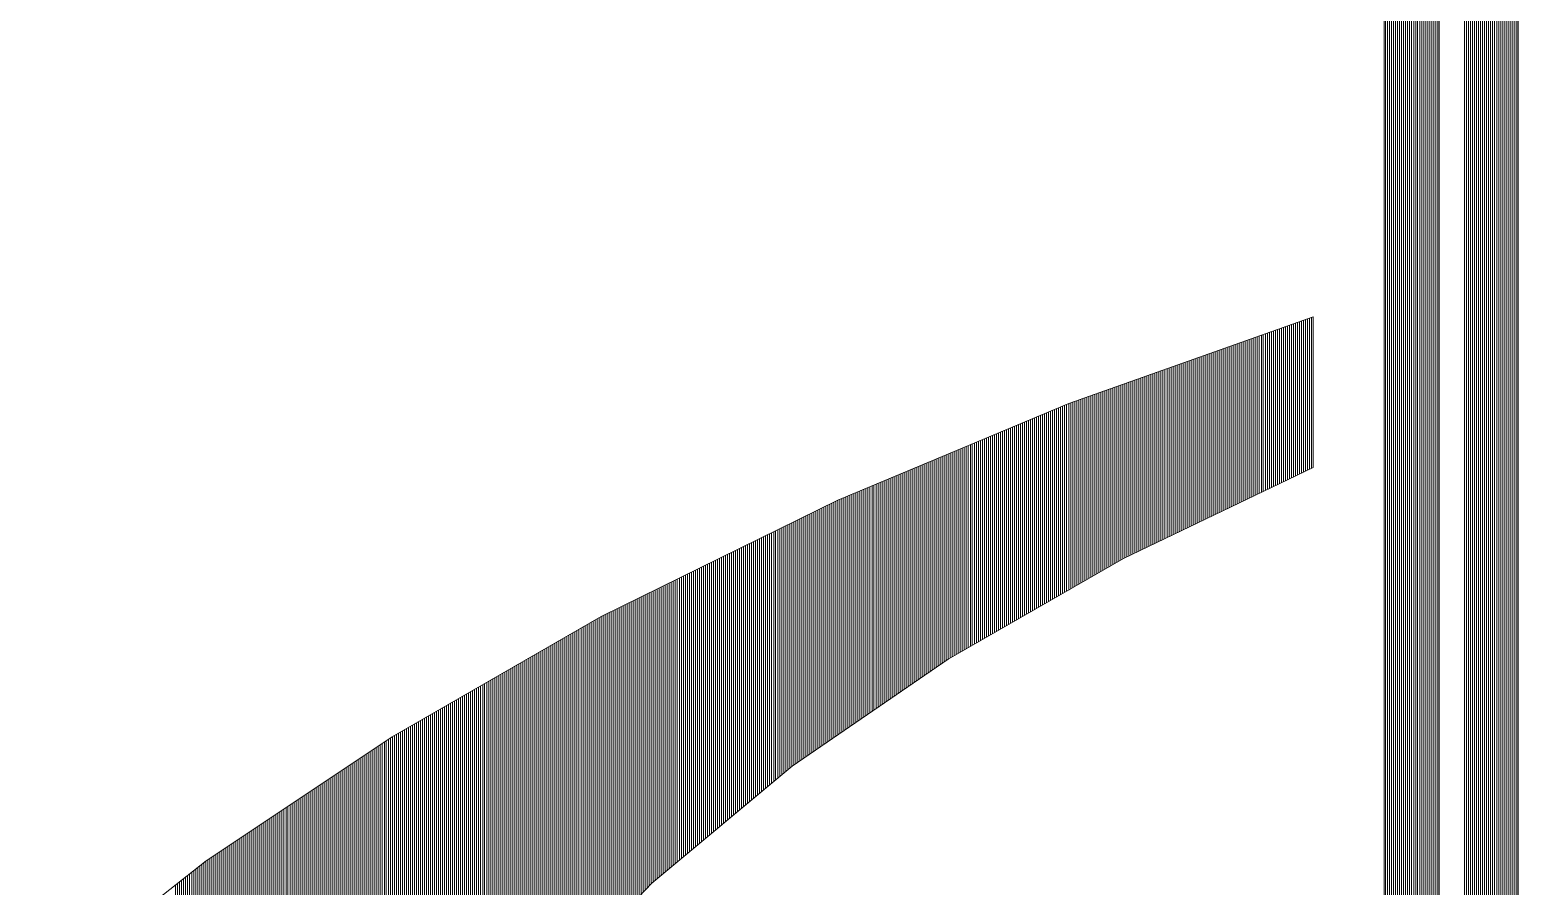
# Model space of a CAD drawing. Header units: millimetres. Extents: x 2 to 845, y 5 to 599.
# Drawn here: x 722.442 to 726.333, y 74.498 to 76.736 of the extents above; entities that cross this region are included whole.
import ezdxf

# ---------------------------------------------------------------- set-up
doc = ezdxf.new("R2010")
doc.units = ezdxf.units.MM
doc.linetypes.add('XKITLINE00', pattern=[0])
doc.layers.add('Outro tipo de objeto', color=7, linetype='Continuous', lineweight=0)

msp = doc.modelspace()

# ---------------------------------------------------------------- linework, layer by layer
at = {"layer": 'Outro tipo de objeto', "color": 5, "linetype": 'XKITLINE00', "lineweight": 0}
for p, q in [((726.2768, 70.2132), (726.2768, 82.7755)), ((726.282, 70.2141), (726.282, 82.7785)), ((726.2873, 70.215), (726.2873, 82.7816)), ((726.2925, 70.2159), (726.2925, 82.7846)), ((726.2978, 70.2168), (726.2978, 82.7877)), ((726.303, 70.2177), (726.303, 82.7907)), ((726.3083, 70.2186), (726.3083, 82.7937)), ((726.3135, 70.2195), (726.3135, 82.7968)), ((726.3188, 70.2204), (726.3188, 82.7998)), ((726.324, 70.2214), (726.324, 82.8028)), ((726.3293, 70.2223), (726.3293, 82.8059)), ((726.3331, 82.8081), (726.3331, 70.223)), ((726.2086, 70.2019), (726.2086, 82.736)), ((726.2138, 70.2027), (726.2138, 82.7391)), ((726.2191, 70.2036), (726.2191, 82.7421)), ((726.2243, 70.2044), (726.2243, 82.7451)), ((726.2296, 70.2053), (726.2296, 82.7482)), ((726.2348, 70.2062), (726.2348, 82.7512)), ((726.2401, 70.2071), (726.2401, 82.7543)), ((726.2453, 70.2079), (726.2453, 82.7573)), ((726.2506, 70.2088), (726.2506, 82.7603)), ((726.2558, 70.2097), (726.2558, 82.7634)), ((726.261, 70.2106), (726.261, 82.7664)), ((726.2663, 70.2115), (726.2663, 82.7694)), ((726.2715, 70.2124), (726.2715, 82.7725)), ((726.1928, 82.7269), (726.1928, 70.1993)), ((726.1981, 70.2001), (726.1981, 82.73)), ((726.2033, 70.201), (726.2033, 82.733)), ((726.0755, 70.1808), (726.0755, 82.659)), ((726.0807, 70.1816), (726.0807, 82.6621)), ((726.086, 70.1824), (726.086, 82.6651)), ((726.0912, 70.1832), (726.0912, 82.6681)), ((726.0965, 70.184), (726.0965, 82.6712)), ((726.1017, 70.1848), (726.1017, 82.6742)), ((726.107, 70.1856), (726.107, 82.6772)), ((726.1122, 70.1865), (726.1122, 82.6803)), ((726.1175, 70.1873), (726.1175, 82.6833)), ((726.1227, 70.1881), (726.1227, 82.6863)), ((726.1266, 82.6886), (726.1266, 70.1887)), ((726.0073, 70.1706), (726.0073, 82.6196)), ((726.0125, 70.1714), (726.0125, 82.6226)), ((726.0178, 70.1722), (726.0178, 82.6256)), ((726.023, 70.1729), (726.023, 82.6287)), ((726.0283, 70.1737), (726.0283, 82.6317)), ((726.0335, 70.1745), (726.0335, 82.6347)), ((726.0388, 70.1753), (726.0388, 82.6378)), ((726.044, 70.1761), (726.044, 82.6408)), ((726.0493, 70.1768), (726.0493, 82.6438)), ((726.0545, 70.1776), (726.0545, 82.6469)), ((726.0598, 70.1784), (726.0598, 82.6499)), ((726.065, 70.1792), (726.065, 82.653)), ((726.0702, 70.18), (726.0702, 82.656)), ((725.983, 82.6055), (725.983, 70.1671)), ((725.9863, 70.1653), (725.9863, 82.6074)), ((725.9915, 70.1683), (725.9915, 82.6104)), ((725.9968, 70.1691), (725.9968, 82.6135)), ((726.002, 70.1698), (726.002, 82.6165))]:
    msp.add_line(p, q, dxfattribs=at)
at = {"layer": 'Outro tipo de objeto', "color": 1, "linetype": 'XKITLINE00', "lineweight": 0}
for p, q in [((725.1581, 75.7598), (725.7972, 75.9862)), ((725.7349, 75.5627), (725.7349, 75.9641)), ((725.7402, 75.5652), (725.7402, 75.966)), ((725.7454, 75.5677), (725.7454, 75.9679)), ((725.7507, 75.5702), (725.7507, 75.9697)), ((725.7559, 75.5727), (725.7559, 75.9716)), ((725.7612, 75.5753), (725.7612, 75.9734)), ((725.7612, 75.9734), (725.7612, 75.9734)), ((725.7664, 75.5778), (725.7664, 75.9753)), ((725.7717, 75.5803), (725.7717, 75.9772)), ((725.7769, 75.5828), (725.7769, 75.979)), ((725.7822, 75.5853), (725.7822, 75.9809)), ((725.7874, 75.5879), (725.7874, 75.9827)), ((725.7927, 75.5904), (725.7927, 75.9846)), ((725.7927, 75.9846), (725.7927, 75.9846)), ((725.7972, 75.9862), (725.7972, 75.5925)), ((725.7972, 75.9862), (725.7972, 75.5925)), ((725.6248, 75.5098), (725.6248, 75.9251)), ((725.63, 75.5123), (725.63, 75.927)), ((725.6353, 75.5148), (725.6353, 75.9288)), ((725.6405, 75.5173), (725.6405, 75.9307)), ((725.6458, 75.5198), (725.6458, 75.9325)), ((725.651, 75.5224), (725.651, 75.9344)), ((725.6562, 75.5249), (725.6562, 75.9363)), ((725.6562, 75.9363), (725.6562, 75.9363)), ((725.6615, 75.5274), (725.6615, 75.9381)), ((725.6667, 75.5299), (725.6667, 75.94)), ((725.672, 75.5324), (725.672, 75.9418)), ((725.6772, 75.535), (725.6772, 75.9437)), ((725.6825, 75.5375), (725.6825, 75.9456)), ((725.6877, 75.54), (725.6877, 75.9474)), ((725.693, 75.5425), (725.693, 75.9493)), ((725.6982, 75.545), (725.6982, 75.9511)), ((725.7035, 75.5476), (725.7035, 75.953)), ((725.7087, 75.5501), (725.7087, 75.9548)), ((725.714, 75.5526), (725.714, 75.9567)), ((725.7192, 75.5551), (725.7192, 75.9586)), ((725.7245, 75.5576), (725.7245, 75.9604)), ((725.7297, 75.5601), (725.7297, 75.9623)), ((725.5146, 75.4569), (725.5146, 75.8861)), ((725.5146, 75.8861), (725.5146, 75.8861)), ((725.5198, 75.4594), (725.5198, 75.8879)), ((725.5251, 75.4619), (725.5251, 75.8898)), ((725.5303, 75.4644), (725.5303, 75.8916)), ((725.5356, 75.4669), (725.5356, 75.8935)), ((725.5408, 75.8954), (725.5408, 75.8954)), ((725.5408, 75.4695), (725.5408, 75.8954)), ((725.5461, 75.472), (725.5461, 75.8972)), ((725.5461, 75.8972), (725.5461, 75.8972)), ((725.5513, 75.4745), (725.5513, 75.8991)), ((725.5566, 75.477), (725.5566, 75.9009)), ((725.5618, 75.4795), (725.5618, 75.9028)), ((725.5618, 75.9028), (725.5618, 75.9028)), ((725.567, 75.4821), (725.567, 75.9047)), ((725.5723, 75.4846), (725.5723, 75.9065)), ((725.5775, 75.4871), (725.5775, 75.9084)), ((725.5828, 75.4896), (725.5828, 75.9102)), ((725.588, 75.4921), (725.588, 75.9121)), ((725.5933, 75.4946), (725.5933, 75.914)), ((725.5985, 75.4972), (725.5985, 75.9158)), ((725.6038, 75.4997), (725.6038, 75.9177)), ((725.609, 75.5022), (725.609, 75.9195)), ((725.6143, 75.5047), (725.6143, 75.9214)), ((725.6195, 75.5072), (725.6195, 75.9232)), ((725.4044, 75.404), (725.4044, 75.847)), ((725.4096, 75.4065), (725.4096, 75.8489)), ((725.4149, 75.409), (725.4149, 75.8508)), ((725.4201, 75.4115), (725.4201, 75.8526)), ((725.4254, 75.414), (725.4254, 75.8545)), ((725.4306, 75.4166), (725.4306, 75.8563)), ((725.4359, 75.4191), (725.4359, 75.8582)), ((725.4411, 75.4216), (725.4411, 75.86)), ((725.4464, 75.4241), (725.4464, 75.8619)), ((725.4516, 75.4266), (725.4516, 75.8638)), ((725.4569, 75.4291), (725.4569, 75.8656)), ((725.4621, 75.4317), (725.4621, 75.8675)), ((725.4674, 75.4342), (725.4674, 75.8693)), ((725.4726, 75.4367), (725.4726, 75.8712)), ((725.4778, 75.4392), (725.4778, 75.8731)), ((725.4831, 75.4417), (725.4831, 75.8749)), ((725.4883, 75.4443), (725.4883, 75.8768)), ((725.4936, 75.4468), (725.4936, 75.8786)), ((725.4988, 75.8805), (725.4988, 75.8805)), ((725.4988, 75.4493), (725.4988, 75.8805)), ((725.5041, 75.4518), (725.5041, 75.8824)), ((725.5093, 75.8842), (725.5093, 75.8842)), ((725.5093, 75.4543), (725.5093, 75.8842)), ((725.2942, 75.3504), (725.2942, 75.808)), ((725.2942, 75.808), (725.2942, 75.808)), ((725.2995, 75.3534), (725.2995, 75.8099)), ((725.2995, 75.8099), (725.2995, 75.8099)), ((725.3047, 75.3561), (725.3047, 75.8117)), ((725.3099, 75.8136), (725.3099, 75.8136)), ((725.3099, 75.3586), (725.3099, 75.8136)), ((725.3152, 75.3611), (725.3152, 75.8154)), ((725.3204, 75.3636), (725.3204, 75.8173)), ((725.3204, 75.8173), (725.3204, 75.8173)), ((725.3257, 75.3662), (725.3257, 75.8191)), ((725.3309, 75.3687), (725.3309, 75.821)), ((725.3362, 75.3712), (725.3362, 75.8229)), ((725.3414, 75.3737), (725.3414, 75.8247)), ((725.3467, 75.3762), (725.3467, 75.8266)), ((725.3519, 75.3788), (725.3519, 75.8284)), ((725.3572, 75.3813), (725.3572, 75.8303)), ((725.3624, 75.3838), (725.3624, 75.8322)), ((725.3677, 75.834), (725.3677, 75.834)), ((725.3677, 75.3863), (725.3677, 75.834)), ((725.3729, 75.3888), (725.3729, 75.8359)), ((725.3782, 75.8377), (725.3782, 75.8377)), ((725.3782, 75.3914), (725.3782, 75.8377)), ((725.3834, 75.3939), (725.3834, 75.8396)), ((725.3887, 75.3964), (725.3887, 75.8415)), ((725.3939, 75.3989), (725.3939, 75.8433)), ((725.3991, 75.4014), (725.3991, 75.8452)), ((725.184, 75.2872), (725.184, 75.769)), ((725.1893, 75.2902), (725.1893, 75.7708)), ((725.1945, 75.2932), (725.1945, 75.7727)), ((725.1998, 75.2962), (725.1998, 75.7745)), ((725.205, 75.2992), (725.205, 75.7764)), ((725.2103, 75.3022), (725.2103, 75.7783)), ((725.2155, 75.3052), (725.2155, 75.7801)), ((725.2208, 75.3083), (725.2208, 75.782)), ((725.226, 75.7838), (725.226, 75.7838)), ((725.226, 75.3113), (725.226, 75.7838)), ((725.2312, 75.3143), (725.2312, 75.7857)), ((725.2365, 75.3173), (725.2365, 75.7875)), ((725.2417, 75.3203), (725.2417, 75.7894)), ((725.247, 75.3233), (725.247, 75.7913)), ((725.2522, 75.3263), (725.2522, 75.7931)), ((725.2575, 75.3293), (725.2575, 75.795)), ((725.2627, 75.3323), (725.2627, 75.7968)), ((725.2627, 75.7968), (725.2627, 75.7968)), ((725.268, 75.3353), (725.268, 75.7987)), ((725.2732, 75.3384), (725.2732, 75.8006)), ((725.2785, 75.3414), (725.2785, 75.8024)), ((725.2837, 75.3444), (725.2837, 75.8043)), ((725.289, 75.3474), (725.289, 75.8061)), ((724.5543, 75.5068), (725.1581, 75.7598)), ((725.0896, 75.233), (725.0896, 75.7311)), ((725.0948, 75.236), (725.0948, 75.7333)), ((725.1001, 75.239), (725.1001, 75.7355)), ((725.1053, 75.2421), (725.1053, 75.7377)), ((725.1106, 75.2451), (725.1106, 75.7399)), ((725.1158, 75.7421), (725.1158, 75.7421)), ((725.1158, 75.2481), (725.1158, 75.7421)), ((725.1211, 75.2511), (725.1211, 75.7443)), ((725.1263, 75.2541), (725.1263, 75.7465)), ((725.1316, 75.2571), (725.1316, 75.7486)), ((725.1368, 75.2601), (725.1368, 75.7508)), ((725.142, 75.2631), (725.142, 75.753)), ((725.1473, 75.2661), (725.1473, 75.7552)), ((725.1525, 75.2691), (725.1525, 75.7574)), ((725.1578, 75.2721), (725.1578, 75.7596)), ((725.163, 75.2752), (725.163, 75.7615)), ((725.1683, 75.2782), (725.1683, 75.7634)), ((725.1735, 75.2812), (725.1735, 75.7652)), ((725.1735, 75.7652), (725.1735, 75.7652)), ((725.1788, 75.2842), (725.1788, 75.7671)), ((724.9951, 75.1789), (724.9951, 75.6915)), ((725.0004, 75.1819), (725.0004, 75.6937)), ((725.0056, 75.1849), (725.0056, 75.6959)), ((725.0109, 75.1879), (725.0109, 75.6981)), ((725.0161, 75.1909), (725.0161, 75.7003)), ((725.0214, 75.1939), (725.0214, 75.7025)), ((725.0266, 75.1969), (725.0266, 75.7047)), ((725.0319, 75.1999), (725.0319, 75.7069)), ((725.0371, 75.2029), (725.0371, 75.7091)), ((725.0424, 75.2059), (725.0424, 75.7113)), ((725.0476, 75.2089), (725.0476, 75.7135)), ((725.0528, 75.212), (725.0528, 75.7157)), ((725.0581, 75.215), (725.0581, 75.7179)), ((725.0633, 75.218), (725.0633, 75.7201)), ((725.0686, 75.221), (725.0686, 75.7223)), ((725.0738, 75.224), (725.0738, 75.7245)), ((725.0791, 75.227), (725.0791, 75.7267)), ((725.0843, 75.23), (725.0843, 75.7289)), ((724.9059, 75.1277), (724.9059, 75.6541)), ((724.9059, 75.6541), (724.9059, 75.6541)), ((724.9112, 75.1307), (724.9112, 75.6563)), ((724.9164, 75.1337), (724.9164, 75.6585)), ((724.9217, 75.1367), (724.9217, 75.6607)), ((724.9269, 75.1397), (724.9269, 75.6629)), ((724.9322, 75.1427), (724.9322, 75.6651)), ((724.9374, 75.1457), (724.9374, 75.6673)), ((724.9427, 75.1488), (724.9427, 75.6695)), ((724.9479, 75.1518), (724.9479, 75.6717)), ((724.9532, 75.1548), (724.9532, 75.6739)), ((724.9584, 75.6761), (724.9584, 75.6761)), ((724.9584, 75.1578), (724.9584, 75.6761)), ((724.9637, 75.1608), (724.9637, 75.6783)), ((724.9689, 75.1638), (724.9689, 75.6805)), ((724.9741, 75.1668), (724.9741, 75.6827)), ((724.9794, 75.1698), (724.9794, 75.6849)), ((724.9846, 75.1728), (724.9846, 75.6871)), ((724.9899, 75.1758), (724.9899, 75.6893)), ((724.8115, 75.07), (724.8115, 75.6146)), ((724.8167, 75.0736), (724.8167, 75.6167)), ((724.822, 75.0772), (724.822, 75.6189)), ((724.8272, 75.0808), (724.8272, 75.6211)), ((724.8325, 75.0844), (724.8325, 75.6233)), ((724.8377, 75.088), (724.8377, 75.6255)), ((724.843, 75.0916), (724.843, 75.6277)), ((724.8482, 75.0946), (724.8482, 75.6299)), ((724.8535, 75.0976), (724.8535, 75.6321)), ((724.8587, 75.1006), (724.8587, 75.6343)), ((724.864, 75.1036), (724.864, 75.6365)), ((724.8692, 75.1066), (724.8692, 75.6387)), ((724.8745, 75.1096), (724.8745, 75.6409)), ((724.8797, 75.1126), (724.8797, 75.6431)), ((724.8849, 75.1157), (724.8849, 75.6453)), ((724.8902, 75.1187), (724.8902, 75.6475)), ((724.8954, 75.1217), (724.8954, 75.6497)), ((724.9007, 75.1247), (724.9007, 75.6519)), ((724.717, 75.0052), (724.717, 75.575)), ((724.7223, 75.0088), (724.7223, 75.5772)), ((724.7275, 75.0124), (724.7275, 75.5794)), ((724.7328, 75.016), (724.7328, 75.5816)), ((724.738, 75.0196), (724.738, 75.5838)), ((724.7433, 75.0232), (724.7433, 75.586)), ((724.7485, 75.0268), (724.7485, 75.5882)), ((724.7538, 75.0304), (724.7538, 75.5904)), ((724.759, 75.034), (724.759, 75.5926)), ((724.7643, 75.0376), (724.7643, 75.5948)), ((724.7695, 75.597), (724.7695, 75.597)), ((724.7695, 75.0412), (724.7695, 75.597)), ((724.7748, 75.0448), (724.7748, 75.5992)), ((724.78, 75.0484), (724.78, 75.6014)), ((724.7853, 75.052), (724.7853, 75.6036)), ((724.7905, 75.0556), (724.7905, 75.6058)), ((724.7958, 75.0592), (724.7958, 75.608)), ((724.801, 75.0628), (724.801, 75.6102)), ((724.8062, 75.0664), (724.8062, 75.6124)), ((725.7972, 75.5925), (725.3013, 75.3544)), ((724.6226, 74.9404), (724.6226, 75.5354)), ((724.6278, 74.944), (724.6278, 75.5376)), ((724.6331, 74.9476), (724.6331, 75.5398)), ((724.6383, 74.9512), (724.6383, 75.542)), ((724.6436, 74.9548), (724.6436, 75.5442)), ((724.6488, 74.9584), (724.6488, 75.5464)), ((724.6541, 74.962), (724.6541, 75.5486)), ((724.6593, 74.9656), (724.6593, 75.5508)), ((724.6646, 74.9692), (724.6646, 75.553)), ((724.6698, 75.5552), (724.6698, 75.5552)), ((724.6698, 74.9728), (724.6698, 75.5552)), ((724.6751, 74.9764), (724.6751, 75.5574)), ((724.6803, 74.98), (724.6803, 75.5596)), ((724.6856, 74.9836), (724.6856, 75.5618)), ((724.6908, 74.9872), (724.6908, 75.564)), ((724.6961, 74.9908), (724.6961, 75.5662)), ((724.7013, 74.9944), (724.7013, 75.5684)), ((724.7066, 74.998), (724.7066, 75.5706)), ((724.7118, 75.0016), (724.7118, 75.5728)), ((723.9357, 75.2027), (724.5543, 75.5068)), ((724.5334, 74.8792), (724.5334, 75.4965)), ((724.5387, 74.8828), (724.5387, 75.4991)), ((724.5439, 74.8864), (724.5439, 75.5017)), ((724.5439, 75.5017), (724.5439, 75.5017)), ((724.5491, 74.89), (724.5491, 75.5043)), ((724.5544, 74.8936), (724.5544, 75.5068)), ((724.5596, 74.8972), (724.5596, 75.509)), ((724.5649, 74.9008), (724.5649, 75.5112)), ((724.5701, 74.9044), (724.5701, 75.5134)), ((724.5754, 74.908), (724.5754, 75.5156)), ((724.5806, 74.9116), (724.5806, 75.5178)), ((724.5859, 74.9152), (724.5859, 75.52)), ((724.5911, 74.9188), (724.5911, 75.5222)), ((724.5964, 74.9224), (724.5964, 75.5244)), ((724.6016, 74.926), (724.6016, 75.5266)), ((724.6069, 74.9296), (724.6069, 75.5288)), ((724.6121, 74.9332), (724.6121, 75.531)), ((724.6174, 74.9368), (724.6174, 75.5332)), ((724.4547, 74.8251), (724.4547, 75.4578)), ((724.4547, 75.4578), (724.4547, 75.4578)), ((724.4599, 74.8287), (724.4599, 75.4604)), ((724.4652, 74.8323), (724.4652, 75.463)), ((724.4704, 74.8359), (724.4704, 75.4656)), ((724.4757, 74.8395), (724.4757, 75.4682)), ((724.4809, 74.8431), (724.4809, 75.4707)), ((724.4862, 74.8467), (724.4862, 75.4733)), ((724.4862, 75.4733), (724.4862, 75.4733)), ((724.4914, 74.8503), (724.4914, 75.4759)), ((724.4967, 74.8539), (724.4967, 75.4785)), ((724.5019, 74.8575), (724.5019, 75.481)), ((724.5072, 74.8611), (724.5072, 75.4836)), ((724.5124, 74.8647), (724.5124, 75.4862)), ((724.5177, 74.8683), (724.5177, 75.4888)), ((724.5229, 74.872), (724.5229, 75.4914)), ((724.5282, 74.8756), (724.5282, 75.4939)), ((724.376, 74.7625), (724.376, 75.4191)), ((724.3812, 74.7669), (724.3812, 75.4217)), ((724.3865, 74.7712), (724.3865, 75.4243)), ((724.3917, 74.7756), (724.3917, 75.4269)), ((724.397, 74.78), (724.397, 75.4295)), ((724.397, 75.4295), (724.397, 75.4295)), ((724.4022, 74.7844), (724.4022, 75.432)), ((724.4022, 75.432), (724.4022, 75.432)), ((724.4075, 74.7887), (724.4075, 75.4346)), ((724.4127, 74.7931), (724.4127, 75.4372)), ((724.4127, 75.4372), (724.4127, 75.4372)), ((724.418, 74.7975), (724.418, 75.4398)), ((724.4232, 74.8018), (724.4232, 75.4424)), ((724.4232, 75.4424), (724.4232, 75.4424)), ((724.4285, 74.8062), (724.4285, 75.4449)), ((724.4337, 74.8106), (724.4337, 75.4475)), ((724.439, 74.8143), (724.439, 75.4501)), ((724.4442, 74.8179), (724.4442, 75.4527)), ((724.4495, 74.8215), (724.4495, 75.4553)), ((724.2973, 74.6969), (724.2973, 75.3805)), ((724.3025, 74.7013), (724.3025, 75.383)), ((724.3078, 74.7056), (724.3078, 75.3856)), ((724.313, 74.71), (724.313, 75.3882)), ((724.3183, 74.7144), (724.3183, 75.3908)), ((724.3235, 74.7188), (724.3235, 75.3933)), ((724.3288, 74.7231), (724.3288, 75.3959)), ((724.334, 74.7275), (724.334, 75.3985)), ((724.3393, 74.7319), (724.3393, 75.4011)), ((724.3393, 75.4011), (724.3393, 75.4011)), ((724.3445, 74.7362), (724.3445, 75.4037)), ((724.3498, 74.7406), (724.3498, 75.4062)), ((724.355, 74.745), (724.355, 75.4088)), ((724.3603, 74.7494), (724.3603, 75.4114)), ((724.3603, 75.4114), (724.3603, 75.4114)), ((724.3655, 74.7537), (724.3655, 75.414)), ((724.3708, 74.7581), (724.3708, 75.4166)), ((724.2186, 74.6313), (724.2186, 75.3418)), ((724.2186, 75.3418), (724.2186, 75.3418)), ((724.2238, 74.6357), (724.2238, 75.3443)), ((724.2291, 74.64), (724.2291, 75.3469)), ((724.2291, 75.3469), (724.2291, 75.3469)), ((724.2343, 74.6444), (724.2343, 75.3495)), ((724.2396, 74.6488), (724.2396, 75.3521)), ((724.2448, 74.6531), (724.2448, 75.3547)), ((724.2501, 74.6575), (724.2501, 75.3572)), ((724.2553, 74.6619), (724.2553, 75.3598)), ((724.2606, 74.6663), (724.2606, 75.3624)), ((724.2658, 74.6706), (724.2658, 75.365)), ((724.2711, 74.675), (724.2711, 75.3676)), ((724.2763, 74.6794), (724.2763, 75.3701)), ((724.2816, 74.6838), (724.2816, 75.3727)), ((724.2868, 74.6881), (724.2868, 75.3753)), ((724.292, 74.6925), (724.292, 75.3779)), ((724.292, 75.3779), (724.292, 75.3779)), ((725.3013, 75.3544), (724.8429, 75.0915)), ((724.1399, 74.5657), (724.1399, 75.3031)), ((724.1451, 74.57), (724.1451, 75.3056)), ((724.1504, 74.5744), (724.1504, 75.3082)), ((724.1504, 75.3082), (724.1504, 75.3082)), ((724.1556, 74.5788), (724.1556, 75.3108)), ((724.1609, 74.5832), (724.1609, 75.3134)), ((724.1661, 74.5875), (724.1661, 75.316)), ((724.1714, 74.5919), (724.1714, 75.3185)), ((724.1766, 74.5963), (724.1766, 75.3211)), ((724.1819, 74.6007), (724.1819, 75.3237)), ((724.1871, 74.605), (724.1871, 75.3263)), ((724.1871, 75.3263), (724.1871, 75.3263)), ((724.1924, 74.6094), (724.1924, 75.3289)), ((724.1924, 75.3289), (724.1924, 75.3289)), ((724.1976, 74.6138), (724.1976, 75.3314)), ((724.2028, 74.6182), (724.2028, 75.334)), ((724.2028, 75.334), (724.2028, 75.334)), ((724.2081, 74.6225), (724.2081, 75.3366)), ((724.2133, 74.6269), (724.2133, 75.3392)), ((724.2133, 75.3392), (724.2133, 75.3392)), ((724.0612, 74.4986), (724.0612, 75.2644)), ((724.0664, 74.5041), (724.0664, 75.267)), ((724.0717, 74.5088), (724.0717, 75.2695)), ((724.0769, 75.2721), (724.0769, 75.2721)), ((724.0769, 74.5132), (724.0769, 75.2721)), ((724.0769, 75.2721), (724.0769, 75.2721)), ((724.0822, 74.5176), (724.0822, 75.2747)), ((724.0822, 75.2747), (724.0822, 75.2747)), ((724.0874, 74.5219), (724.0874, 75.2773)), ((724.0927, 74.5263), (724.0927, 75.2799)), ((724.0979, 74.5307), (724.0979, 75.2824)), ((724.1032, 74.5351), (724.1032, 75.285)), ((724.1084, 74.5394), (724.1084, 75.2876)), ((724.1137, 74.5438), (724.1137, 75.2902)), ((724.1137, 75.2902), (724.1137, 75.2902)), ((724.1189, 75.2928), (724.1189, 75.2928)), ((724.1189, 74.5482), (724.1189, 75.2928)), ((724.1189, 75.2928), (724.1189, 75.2928)), ((724.1241, 75.2953), (724.1241, 75.2953)), ((724.1241, 74.5526), (724.1241, 75.2953)), ((724.1294, 74.5569), (724.1294, 75.2979)), ((724.1294, 75.2979), (724.1294, 75.2979)), ((724.1346, 74.5613), (724.1346, 75.3005)), ((723.9825, 74.4165), (723.9825, 75.2257)), ((723.9877, 74.422), (723.9877, 75.2283)), ((723.993, 74.4275), (723.993, 75.2308)), ((723.993, 75.2308), (723.993, 75.2308)), ((723.9982, 74.4329), (723.9982, 75.2334)), ((724.0035, 74.4384), (724.0035, 75.236)), ((724.0087, 74.4439), (724.0087, 75.2386)), ((724.014, 74.4494), (724.014, 75.2412)), ((724.014, 75.2412), (724.014, 75.2412)), ((724.0192, 74.4548), (724.0192, 75.2437)), ((724.0245, 74.4603), (724.0245, 75.2463)), ((724.0297, 74.4658), (724.0297, 75.2489)), ((724.0349, 75.2515), (724.0349, 75.2515)), ((724.0349, 74.4712), (724.0349, 75.2515)), ((724.0402, 75.2541), (724.0402, 75.2541)), ((724.0402, 74.4767), (724.0402, 75.2541)), ((724.0454, 74.4822), (724.0454, 75.2566)), ((724.0454, 75.2566), (724.0454, 75.2566)), ((724.0507, 75.2592), (724.0507, 75.2592)), ((724.0507, 74.4877), (724.0507, 75.2592)), ((724.0559, 74.4931), (724.0559, 75.2618)), ((723.389, 74.8886), (723.9357, 75.2027)), ((723.909, 74.3399), (723.909, 75.1874)), ((723.909, 75.1874), (723.909, 75.1874)), ((723.9143, 74.3454), (723.9143, 75.1904)), ((723.9195, 74.3508), (723.9195, 75.1934)), ((723.9248, 74.3563), (723.9248, 75.1964)), ((723.9248, 75.1964), (723.9248, 75.1964)), ((723.93, 74.3618), (723.93, 75.1994)), ((723.9353, 74.3672), (723.9353, 75.2024)), ((723.9405, 74.3727), (723.9405, 75.2051)), ((723.9405, 75.2051), (723.9405, 75.2051)), ((723.9458, 75.2076), (723.9458, 75.2076)), ((723.9458, 74.3782), (723.9458, 75.2076)), ((723.951, 74.3837), (723.951, 75.2102)), ((723.951, 75.2102), (723.951, 75.2102)), ((723.9562, 74.3891), (723.9562, 75.2128)), ((723.9615, 74.3946), (723.9615, 75.2154)), ((723.9615, 75.2154), (723.9615, 75.2154)), ((723.9667, 74.4001), (723.9667, 75.2179)), ((723.972, 74.4056), (723.972, 75.2205)), ((723.9772, 74.411), (723.9772, 75.2231)), ((723.8408, 74.2687), (723.8408, 75.1482)), ((723.8408, 75.1482), (723.8408, 75.1482)), ((723.8461, 74.2742), (723.8461, 75.1512)), ((723.8461, 75.1512), (723.8461, 75.1512)), ((723.8513, 75.1542), (723.8513, 75.1542)), ((723.8513, 74.2797), (723.8513, 75.1542)), ((723.8566, 75.1572), (723.8566, 75.1572)), ((723.8566, 74.2851), (723.8566, 75.1572)), ((723.8566, 75.1572), (723.8566, 75.1572)), ((723.8618, 75.1602), (723.8618, 75.1602)), ((723.8618, 74.2906), (723.8618, 75.1602)), ((723.8618, 75.1602), (723.8618, 75.1602)), ((723.867, 74.2961), (723.867, 75.1632)), ((723.8723, 74.3016), (723.8723, 75.1663)), ((723.8723, 75.1663), (723.8723, 75.1663)), ((723.8775, 75.1693), (723.8775, 75.1693)), ((723.8775, 74.307), (723.8775, 75.1693)), ((723.8828, 75.1723), (723.8828, 75.1723)), ((723.8828, 74.3125), (723.8828, 75.1723)), ((723.8828, 75.1723), (723.8828, 75.1723)), ((723.888, 74.318), (723.888, 75.1753)), ((723.8933, 75.1783), (723.8933, 75.1783)), ((723.8933, 74.3235), (723.8933, 75.1783)), ((723.8933, 75.1783), (723.8933, 75.1783)), ((723.8985, 75.1813), (723.8985, 75.1813)), ((723.8985, 74.3289), (723.8985, 75.1813)), ((723.8985, 75.1813), (723.8985, 75.1813)), ((723.9038, 74.3344), (723.9038, 75.1843)), ((723.9038, 75.1843), (723.9038, 75.1843)), ((723.7726, 74.1976), (723.7726, 75.109)), ((723.7778, 74.203), (723.7778, 75.112)), ((723.7778, 75.112), (723.7778, 75.112)), ((723.7831, 75.115), (723.7831, 75.115)), ((723.7831, 74.2085), (723.7831, 75.115)), ((723.7831, 75.115), (723.7831, 75.115)), ((723.7883, 74.214), (723.7883, 75.118)), ((723.7936, 74.2195), (723.7936, 75.121)), ((723.7936, 75.121), (723.7936, 75.121)), ((723.7988, 74.2249), (723.7988, 75.1241)), ((723.8041, 74.2304), (723.8041, 75.1271)), ((723.8093, 74.2359), (723.8093, 75.1301)), ((723.8093, 75.1301), (723.8093, 75.1301)), ((723.8146, 75.1331), (723.8146, 75.1331)), ((723.8146, 74.2414), (723.8146, 75.1331)), ((723.8198, 74.2468), (723.8198, 75.1361)), ((723.8251, 74.2523), (723.8251, 75.1391)), ((723.8251, 75.1391), (723.8251, 75.1391)), ((723.8303, 74.2578), (723.8303, 75.1421)), ((723.8303, 75.1421), (723.8303, 75.1421)), ((723.8356, 74.2632), (723.8356, 75.1452)), ((723.8356, 75.1452), (723.8356, 75.1452)), ((723.7044, 74.1049), (723.7044, 75.0698)), ((723.7096, 74.1121), (723.7096, 75.0728)), ((723.7149, 74.1193), (723.7149, 75.0758)), ((723.7201, 74.1265), (723.7201, 75.0788)), ((723.7254, 74.1337), (723.7254, 75.0818)), ((723.7254, 75.0818), (723.7254, 75.0818)), ((723.7306, 75.0849), (723.7306, 75.0849)), ((723.7306, 74.1409), (723.7306, 75.0849)), ((723.7359, 74.1481), (723.7359, 75.0879)), ((723.7359, 75.0879), (723.7359, 75.0879)), ((723.7411, 74.1553), (723.7411, 75.0909)), ((723.7411, 75.0909), (723.7411, 75.0909)), ((723.7464, 75.0939), (723.7464, 75.0939)), ((723.7464, 74.1625), (723.7464, 75.0939)), ((723.7516, 74.1697), (723.7516, 75.0969)), ((723.7516, 75.0969), (723.7516, 75.0969)), ((723.7569, 74.1769), (723.7569, 75.0999)), ((723.7621, 74.1841), (723.7621, 75.1029)), ((723.7621, 75.1029), (723.7621, 75.1029)), ((723.7674, 74.1913), (723.7674, 75.106)), ((723.7674, 75.106), (723.7674, 75.106)), ((724.8429, 75.0915), (724.4347, 74.8114)), ((723.6362, 75.0306), (723.6362, 75.0306)), ((723.6362, 74.0113), (723.6362, 75.0306)), ((723.6414, 74.0185), (723.6414, 75.0336)), ((723.6467, 74.0257), (723.6467, 75.0366)), ((723.6467, 75.0366), (723.6467, 75.0366)), ((723.6519, 74.0329), (723.6519, 75.0396)), ((723.6519, 75.0396), (723.6519, 75.0396)), ((723.6572, 75.0427), (723.6572, 75.0427)), ((723.6572, 74.0401), (723.6572, 75.0427)), ((723.6624, 75.0457), (723.6624, 75.0457)), ((723.6624, 74.0473), (723.6624, 75.0457)), ((723.6624, 75.0457), (723.6624, 75.0457)), ((723.6677, 75.0487), (723.6677, 75.0487)), ((723.6677, 74.0545), (723.6677, 75.0487)), ((723.6729, 74.0617), (723.6729, 75.0517)), ((723.6782, 75.0547), (723.6782, 75.0547)), ((723.6782, 74.0689), (723.6782, 75.0547)), ((723.6782, 75.0547), (723.6782, 75.0547)), ((723.6834, 75.0577), (723.6834, 75.0577)), ((723.6834, 74.0761), (723.6834, 75.0577)), ((723.6887, 75.0607), (723.6887, 75.0607)), ((723.6887, 74.0833), (723.6887, 75.0607)), ((723.6939, 74.0905), (723.6939, 75.0638)), ((723.6939, 75.0638), (723.6939, 75.0638)), ((723.6991, 74.0977), (723.6991, 75.0668)), ((723.568, 73.9176), (723.568, 74.9914)), ((723.568, 74.9914), (723.568, 74.9914)), ((723.5732, 74.9944), (723.5732, 74.9944)), ((723.5732, 73.9248), (723.5732, 74.9944)), ((723.5785, 73.932), (723.5785, 74.9974)), ((723.5837, 75.0004), (723.5837, 75.0004)), ((723.5837, 73.9392), (723.5837, 75.0004)), ((723.5837, 75.0004), (723.5837, 75.0004)), ((723.589, 73.9464), (723.589, 75.0035)), ((723.5942, 75.0065), (723.5942, 75.0065)), ((723.5942, 73.9536), (723.5942, 75.0065)), ((723.5995, 73.9608), (723.5995, 75.0095)), ((723.6047, 73.968), (723.6047, 75.0125)), ((723.6099, 73.9752), (723.6099, 75.0155)), ((723.6152, 73.9824), (723.6152, 75.0185)), ((723.6152, 75.0185), (723.6152, 75.0185)), ((723.6204, 73.9896), (723.6204, 75.0215)), ((723.6257, 73.9968), (723.6257, 75.0246)), ((723.6309, 74.0041), (723.6309, 75.0276)), ((723.4998, 73.7978), (723.4998, 74.9522)), ((723.505, 73.8083), (723.505, 74.9552)), ((723.505, 74.9552), (723.505, 74.9552)), ((723.5103, 73.8188), (723.5103, 74.9582)), ((723.5103, 74.9582), (723.5103, 74.9582)), ((723.5155, 73.8293), (723.5155, 74.9613)), ((723.5155, 74.9613), (723.5155, 74.9613)), ((723.5208, 73.8398), (723.5208, 74.9643)), ((723.5208, 74.9643), (723.5208, 74.9643)), ((723.526, 73.8503), (723.526, 74.9673)), ((723.5312, 74.9703), (723.5312, 74.9703)), ((723.5312, 73.8608), (723.5312, 74.9703)), ((723.5365, 73.8713), (723.5365, 74.9733)), ((723.5417, 73.8816), (723.5417, 74.9763)), ((723.547, 73.8888), (723.547, 74.9793)), ((723.547, 74.9793), (723.547, 74.9793)), ((723.5522, 73.896), (723.5522, 74.9824)), ((723.5575, 73.9032), (723.5575, 74.9854)), ((723.5627, 73.9104), (723.5627, 74.9884)), ((723.4316, 73.6615), (723.4316, 74.913)), ((723.4368, 74.916), (723.4368, 74.916)), ((723.4368, 73.672), (723.4368, 74.916)), ((723.4368, 74.916), (723.4368, 74.916)), ((723.442, 73.6825), (723.442, 74.919)), ((723.4473, 73.6929), (723.4473, 74.9221)), ((723.4525, 73.7034), (723.4525, 74.9251)), ((723.4525, 74.9251), (723.4525, 74.9251)), ((723.4578, 74.9281), (723.4578, 74.9281)), ((723.4578, 73.7139), (723.4578, 74.9281)), ((723.463, 74.9311), (723.463, 74.9311)), ((723.463, 73.7244), (723.463, 74.9311)), ((723.463, 74.9311), (723.463, 74.9311)), ((723.4683, 73.7349), (723.4683, 74.9341)), ((723.4735, 73.7454), (723.4735, 74.9371)), ((723.4788, 73.7559), (723.4788, 74.9402)), ((723.484, 73.7664), (723.484, 74.9432)), ((723.484, 74.9432), (723.484, 74.9432)), ((723.4893, 73.7769), (723.4893, 74.9462)), ((723.4945, 73.7874), (723.4945, 74.9492)), ((722.9027, 74.5639), (723.389, 74.8886)), ((723.3686, 73.5002), (723.3686, 74.8749)), ((723.3738, 73.5201), (723.3738, 74.8784)), ((723.3791, 73.5401), (723.3791, 74.8819)), ((723.3843, 74.8854), (723.3843, 74.8854)), ((723.3843, 73.56), (723.3843, 74.8854)), ((723.3843, 74.8854), (723.3843, 74.8854)), ((723.3896, 73.5776), (723.3896, 74.8889)), ((723.3896, 74.8889), (723.3896, 74.8889)), ((723.3948, 73.588), (723.3948, 74.8919)), ((723.4001, 73.5985), (723.4001, 74.8949)), ((723.4053, 73.609), (723.4053, 74.8979)), ((723.4106, 73.6195), (723.4106, 74.901)), ((723.4158, 73.63), (723.4158, 74.904)), ((723.4211, 74.907), (723.4211, 74.907)), ((723.4211, 73.6405), (723.4211, 74.907)), ((723.4263, 73.651), (723.4263, 74.91)), ((723.3109, 73.2806), (723.3109, 74.8364)), ((723.3109, 74.8364), (723.3109, 74.8364)), ((723.3161, 73.3005), (723.3161, 74.8399)), ((723.3214, 73.3205), (723.3214, 74.8434)), ((723.3266, 74.8469), (723.3266, 74.8469)), ((723.3266, 73.3405), (723.3266, 74.8469)), ((723.3319, 73.3604), (723.3319, 74.8504)), ((723.3319, 74.8504), (723.3319, 74.8504)), ((723.3371, 73.3804), (723.3371, 74.8539)), ((723.3424, 73.4004), (723.3424, 74.8574)), ((723.3476, 73.4203), (723.3476, 74.8609)), ((723.3476, 74.8609), (723.3476, 74.8609)), ((723.3528, 73.4403), (723.3528, 74.8644)), ((723.3581, 74.8679), (723.3581, 74.8679)), ((723.3581, 73.4602), (723.3581, 74.8679)), ((723.3581, 74.8679), (723.3581, 74.8679)), ((723.3633, 74.8714), (723.3633, 74.8714)), ((723.3633, 73.4802), (723.3633, 74.8714)), ((723.2532, 70.1907), (723.2532, 74.7979)), ((723.2584, 70.1896), (723.2584, 74.8014)), ((723.2637, 70.1884), (723.2637, 74.8049)), ((723.2689, 70.1873), (723.2689, 74.8084)), ((723.2689, 74.8084), (723.2689, 74.8084)), ((723.2741, 70.1862), (723.2741, 74.8119)), ((723.2794, 70.185), (723.2794, 74.8154)), ((723.2846, 70.1839), (723.2846, 74.8189)), ((723.2899, 70.1827), (723.2899, 74.8224)), ((723.2899, 74.8224), (723.2899, 74.8224)), ((723.2951, 70.1816), (723.2951, 74.8259)), ((723.3004, 70.1805), (723.3004, 74.8294)), ((723.3056, 70.1793), (723.3056, 74.8329)), ((723.3056, 74.8329), (723.3056, 74.8329)), ((724.4347, 74.8114), (724.0681, 74.5059)), ((723.1954, 70.2033), (723.1954, 74.7593)), ((723.2007, 70.2021), (723.2007, 74.7628)), ((723.2007, 74.7628), (723.2007, 74.7628)), ((723.2059, 70.201), (723.2059, 74.7663)), ((723.2112, 70.1998), (723.2112, 74.7698)), ((723.2112, 74.7698), (723.2112, 74.7698)), ((723.2164, 70.1987), (723.2164, 74.7733)), ((723.2217, 70.1976), (723.2217, 74.7769)), ((723.2269, 70.1964), (723.2269, 74.7804)), ((723.2322, 70.1953), (723.2322, 74.7839)), ((723.2322, 74.7839), (723.2322, 74.7839)), ((723.2374, 70.1941), (723.2374, 74.7874)), ((723.2427, 70.193), (723.2427, 74.7909)), ((723.2427, 74.7909), (723.2427, 74.7909)), ((723.2479, 70.1919), (723.2479, 74.7944)), ((723.1377, 70.2158), (723.1377, 74.7208)), ((723.143, 70.2147), (723.143, 74.7243)), ((723.1482, 70.2135), (723.1482, 74.7278)), ((723.1535, 70.2124), (723.1535, 74.7313)), ((723.1587, 70.2112), (723.1587, 74.7348)), ((723.1587, 74.7348), (723.1587, 74.7348)), ((723.164, 70.2101), (723.164, 74.7383)), ((723.164, 74.7383), (723.164, 74.7383)), ((723.1692, 70.209), (723.1692, 74.7418)), ((723.1745, 70.2078), (723.1745, 74.7453)), ((723.1797, 70.2067), (723.1797, 74.7488)), ((723.1849, 70.2055), (723.1849, 74.7523)), ((723.1849, 74.7523), (723.1849, 74.7523)), ((723.1902, 70.2044), (723.1902, 74.7558)), ((723.1902, 74.7558), (723.1902, 74.7558)), ((723.08, 70.2284), (723.08, 74.6823)), ((723.0853, 70.2272), (723.0853, 74.6858)), ((723.0905, 70.2261), (723.0905, 74.6893)), ((723.0958, 70.2249), (723.0958, 74.6928)), ((723.0958, 74.6928), (723.0958, 74.6928)), ((723.101, 70.2238), (723.101, 74.6963)), ((723.1062, 70.2227), (723.1062, 74.6998)), ((723.1115, 70.2215), (723.1115, 74.7033)), ((723.1167, 70.2204), (723.1167, 74.7068)), ((723.122, 70.2192), (723.122, 74.7103)), ((723.1272, 70.2181), (723.1272, 74.7138)), ((723.1272, 74.7138), (723.1272, 74.7138)), ((723.1325, 70.217), (723.1325, 74.7173)), ((723.1325, 74.7173), (723.1325, 74.7173)), ((723.017, 70.242), (723.017, 74.6402)), ((723.017, 74.6402), (723.017, 74.6402)), ((723.0223, 70.2409), (723.0223, 74.6437)), ((723.0275, 70.2398), (723.0275, 74.6472)), ((723.0328, 70.2386), (723.0328, 74.6507)), ((723.038, 70.2375), (723.038, 74.6542)), ((723.0433, 70.2363), (723.0433, 74.6577)), ((723.0485, 70.2352), (723.0485, 74.6612)), ((723.0538, 70.2341), (723.0538, 74.6647)), ((723.059, 70.2329), (723.059, 74.6683)), ((723.0643, 70.2318), (723.0643, 74.6718)), ((723.0643, 74.6718), (723.0643, 74.6718)), ((723.0695, 70.2306), (723.0695, 74.6753)), ((723.0748, 70.2295), (723.0748, 74.6788)), ((723.0748, 74.6788), (723.0748, 74.6788)), ((722.9593, 70.2546), (722.9593, 74.6017)), ((722.9646, 70.2535), (722.9646, 74.6052)), ((722.9646, 74.6052), (722.9646, 74.6052)), ((722.9698, 70.2523), (722.9698, 74.6087)), ((722.9751, 70.2512), (722.9751, 74.6122)), ((722.9803, 70.25), (722.9803, 74.6157)), ((722.9856, 70.2489), (722.9856, 74.6192)), ((722.9908, 70.2478), (722.9908, 74.6227)), ((722.9961, 70.2466), (722.9961, 74.6262)), ((723.0013, 70.2455), (723.0013, 74.6297)), ((723.0066, 70.2443), (723.0066, 74.6332)), ((723.0118, 70.2432), (723.0118, 74.6367)), ((722.4416, 74.203), (722.9027, 74.5639)), ((722.9016, 70.2676), (722.9016, 74.563)), ((722.9069, 70.266), (722.9069, 74.5667)), ((722.9121, 70.2649), (722.9121, 74.5702)), ((722.9174, 70.2637), (722.9174, 74.5737)), ((722.9226, 70.2626), (722.9226, 74.5772)), ((722.9278, 70.2614), (722.9278, 74.5807)), ((722.9331, 70.2603), (722.9331, 74.5842)), ((722.9383, 70.2592), (722.9383, 74.5877)), ((722.9436, 70.258), (722.9436, 74.5912)), ((722.9488, 70.2569), (722.9488, 74.5947)), ((722.9541, 70.2557), (722.9541, 74.5982)), ((722.9541, 74.5982), (722.9541, 74.5982)), ((722.8544, 70.2834), (722.8544, 74.5261)), ((722.8596, 70.2816), (722.8596, 74.5302)), ((722.8649, 70.2799), (722.8649, 74.5343)), ((722.8701, 70.2781), (722.8701, 74.5384)), ((722.8754, 70.2764), (722.8754, 74.5425)), ((722.8806, 70.2746), (722.8806, 74.5466)), ((722.8859, 70.2728), (722.8859, 74.5507)), ((722.8911, 70.2711), (722.8911, 74.5548)), ((722.8964, 70.2693), (722.8964, 74.5589)), ((722.8964, 74.5589), (722.8964, 74.5589)), ((722.8229, 70.2939), (722.8229, 74.5014)), ((722.8229, 74.5014), (722.8229, 74.5014)), ((722.8282, 70.2922), (722.8282, 74.5055)), ((722.8334, 70.2904), (722.8334, 74.5097)), ((722.8334, 74.5097), (722.8334, 74.5097)), ((722.8387, 70.2887), (722.8387, 74.5138)), ((722.8439, 70.2869), (722.8439, 74.5179)), ((722.8439, 74.5179), (722.8439, 74.5179)), ((722.8491, 70.2851), (722.8491, 74.522)), ((724.0681, 74.5059), (723.7696, 74.1945))]:
    msp.add_line(p, q, dxfattribs=at)

doc.saveas('drawing.dxf')
